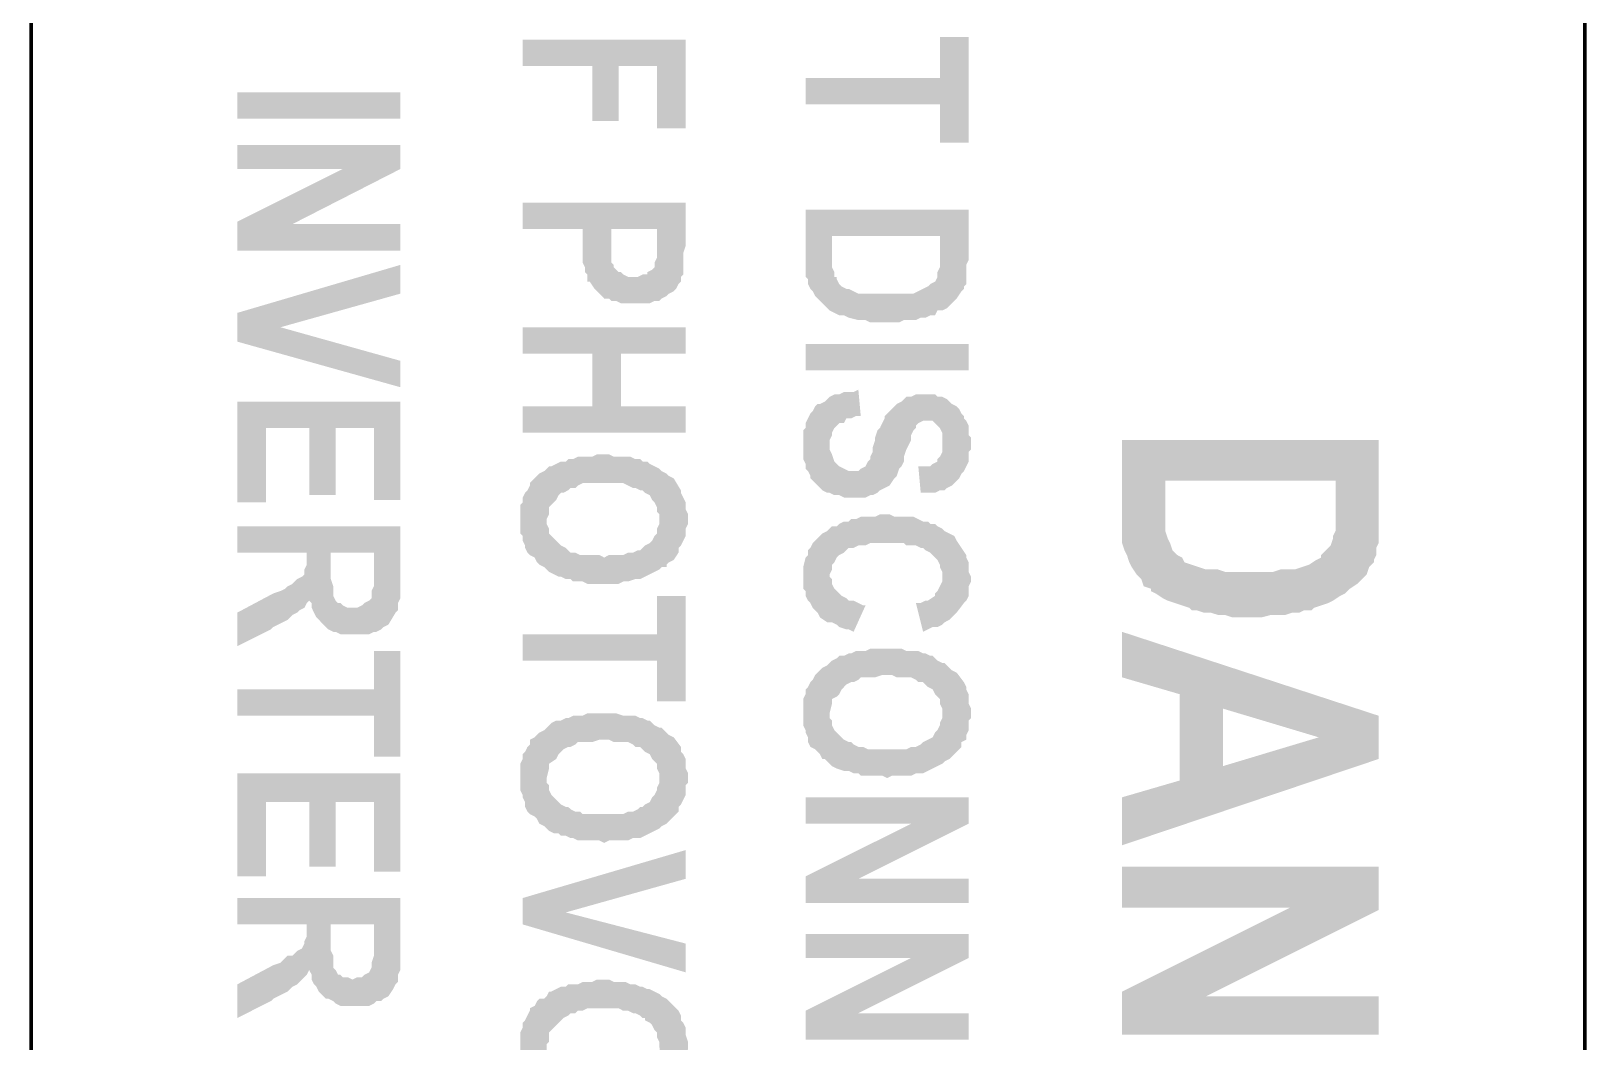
# Model space of a CAD drawing. Header units: inches. Extents: x -186 to 186, y -282 to 282.
# Drawn here: x -132.81 to -108.81, y 39 to 54.61 of the extents above; entities that cross this region are included whole.
import ezdxf

# ---------------------------------------------------------------- set-up
doc = ezdxf.new("R2010")
doc.units = ezdxf.units.IN
doc.header["$MEASUREMENT"] = 0
doc.layers.add('H', color=7, linetype='CONTINUOUS', lineweight=100)
doc.layers.add('P', color=250, linetype='CONTINUOUS', lineweight=100)

msp = doc.modelspace()

# ---------------------------------------------------------------- hatches: boundary and pattern name
at = {"layer": 'H', "linetype": 'Continuous'}
for points in [[(-122.704, 53.111), (-122.704, 54.481), (-125.222, 54.481), (-125.222, 54.074), (-124.148, 54.074), (-124.148, 53.222), (-123.741, 53.222), (-123.741, 54.074), (-123.148, 54.074), (-123.148, 53.111)], [(-118.333, 52.889), (-118.333, 54.519), (-118.778, 54.519), (-118.778, 53.889), (-120.852, 53.889), (-120.852, 53.481), (-118.778, 53.481), (-118.778, 52.889)], [(-129.63, 53.259), (-127.111, 53.259), (-127.111, 53.667), (-129.63, 53.667)], [(-127.111, 52.481), (-127.111, 52.852), (-129.63, 52.852), (-129.63, 52.481), (-128, 52.481)], [(-127.111, 52.481), (-128, 52.481), (-129.63, 51.667), (-128.778, 51.63)], [(-122.704, 51.296), (-122.704, 51.963), (-125.222, 51.963), (-125.222, 51.556), (-124.296, 51.556), (-124.296, 51.037), (-124.259, 50.963), (-124.259, 50.889), (-124.222, 50.852), (-124.222, 50.815), (-124.222, 50.741), (-124.185, 50.741), (-124.111, 50.63), (-124.074, 50.593), (-124, 50.519), (-123.963, 50.481), (-123.889, 50.481), (-123.852, 51.556), (-123.148, 51.556), (-123.148, 51.333), (-123.111, 50.444), (-123.074, 50.481), (-123, 50.519), (-122.963, 50.556), (-122.889, 50.593), (-122.852, 50.63), (-122.815, 50.704), (-122.778, 50.741), (-122.778, 50.815), (-122.741, 50.852), (-122.741, 50.889), (-122.741, 50.963), (-122.741, 51.185)], [(-118.333, 51.074), (-118.333, 51.852), (-120.852, 51.852), (-120.852, 50.963), (-120.852, 50.889), (-120.852, 50.815), (-120.815, 50.778), (-120.815, 50.704), (-120.778, 50.63), (-120.741, 50.593), (-120.704, 50.519), (-120.667, 50.481), (-120.63, 50.444), (-120.556, 50.37), (-120.519, 50.333), (-120.481, 50.296), (-120.444, 51.444), (-118.778, 51.444), (-118.778, 51.222), (-118.741, 50.296), (-118.667, 50.333), (-118.63, 50.37), (-118.519, 50.481), (-118.444, 50.593), (-118.407, 50.63), (-118.407, 50.667), (-118.37, 50.704), (-118.37, 50.778), (-118.37, 50.852), (-118.37, 50.889), (-118.37, 51)], [(-127.111, 51.222), (-127.111, 51.63), (-128.778, 51.63), (-129.63, 51.667), (-129.63, 51.222)], [(-123.111, 50.444), (-123.148, 51.333), (-123.148, 51.259), (-123.148, 51.185), (-123.148, 51.111), (-123.185, 51.037), (-123.185, 51), (-123.185, 50.963), (-123.222, 50.926), (-123.296, 50.889), (-123.296, 50.852), (-123.37, 50.852), (-123.444, 50.815), (-123.593, 50.815), (-123.667, 50.852), (-123.704, 50.889), (-123.741, 50.889), (-123.815, 50.963), (-123.815, 51), (-123.852, 51.037), (-123.852, 51.074), (-123.852, 51.148), (-123.852, 51.222), (-123.852, 51.333), (-123.852, 51.556), (-123.889, 50.481), (-123.852, 50.444), (-123.778, 50.444), (-123.704, 50.407), (-123.667, 50.407), (-123.333, 50.407), (-123.259, 50.407), (-123.185, 50.444)], [(-118.741, 50.296), (-118.778, 51.222), (-118.778, 51.074), (-118.778, 51), (-118.778, 50.963), (-118.815, 50.889), (-118.815, 50.852), (-118.815, 50.815), (-118.852, 50.741), (-118.926, 50.704), (-118.963, 50.667), (-119.037, 50.63), (-119.111, 50.593), (-119.185, 50.556), (-119.222, 50.556), (-119.296, 50.556), (-119.37, 50.556), (-119.852, 50.556), (-119.926, 50.556), (-120, 50.556), (-120.037, 50.556), (-120.111, 50.593), (-120.185, 50.63), (-120.222, 50.63), (-120.296, 50.667), (-120.333, 50.704), (-120.37, 50.778), (-120.37, 50.815), (-120.407, 50.815), (-120.407, 50.889), (-120.444, 50.963), (-120.444, 51.444), (-120.481, 50.296), (-120.407, 50.259), (-120.333, 50.222), (-120.259, 50.222), (-120.185, 50.185), (-120.037, 50.148), (-120, 50.148), (-119.926, 50.148), (-119.852, 50.111), (-119.407, 50.111), (-119.333, 50.148), (-119.296, 50.148), (-119.148, 50.148), (-119.074, 50.185), (-119.037, 50.185), (-119, 50.185), (-118.926, 50.222), (-118.852, 50.222), (-118.815, 50.296)], [(-127.111, 50.556), (-127.111, 51), (-129.63, 50.259), (-128.963, 50.037)], [(-127.111, 49.111), (-127.111, 49.519), (-128.963, 50.037), (-129.63, 50.259), (-129.63, 49.815)], [(-122.704, 49.63), (-122.704, 50.037), (-125.222, 50.037), (-125.222, 49.63), (-124.148, 49.63), (-124.148, 48.815), (-123.704, 49.63)], [(-120.852, 49.37), (-118.333, 49.37), (-118.333, 49.778), (-120.852, 49.778)], [(-122.704, 48.407), (-122.704, 48.815), (-123.704, 48.815), (-123.704, 49.63), (-124.148, 48.815), (-125.222, 48.815), (-125.222, 48.407)], [(-118.296, 48.222), (-118.296, 48.333), (-118.333, 48.37), (-118.333, 48.481), (-118.333, 48.519), (-118.37, 48.593), (-118.407, 48.63), (-118.407, 48.667), (-118.444, 48.704), (-118.481, 48.778), (-118.519, 48.815), (-118.593, 48.852), (-118.63, 48.889), (-118.667, 48.926), (-118.741, 48.963), (-118.815, 48.963), (-118.852, 49), (-118.926, 49), (-119, 49), (-119.074, 49), (-119.148, 49), (-119.222, 48.963), (-119.296, 48.963), (-119.333, 48.926), (-119.37, 48.889), (-119.444, 48.852), (-119.481, 48.815), (-119.519, 48.778), (-119.593, 48.704), (-119.63, 48.667), (-119.63, 48.63), (-119.667, 48.556), (-119.704, 48.481), (-119.741, 48.444), (-119.778, 48.333), (-119.778, 48.296), (-119.815, 48.185), (-119.815, 48.111), (-119.852, 48.037), (-119.852, 48), (-119.889, 47.963), (-119.926, 47.889), (-120, 47.852), (-120.037, 47.815), (-120.148, 47.815), (-120.185, 47.815), (-120.259, 47.852), (-120.333, 47.889), (-120.37, 47.926), (-120.407, 47.963), (-120.444, 48.074), (-120.481, 48.148), (-120.481, 48.222), (-120.519, 48.926), (-120.556, 48.889), (-120.63, 48.852), (-120.667, 48.852), (-120.704, 48.815), (-120.741, 48.741), (-120.778, 48.704), (-120.852, 48.556), (-120.852, 48.481), (-120.889, 48.444), (-120.889, 48.37), (-120.889, 48.148), (-120.889, 48.074), (-120.889, 48), (-120.852, 47.926), (-120.852, 47.852), (-120.815, 47.815), (-120.778, 47.741), (-120.778, 47.704), (-120.704, 47.63), (-120.667, 47.593), (-120.63, 47.556), (-120.593, 47.519), (-120.519, 47.481), (-120.481, 47.481), (-120.407, 47.444), (-120.333, 47.444), (-120.259, 47.407), (-120.185, 47.407), (-120.074, 47.407), (-120, 47.407), (-119.926, 47.407), (-119.852, 47.444), (-119.815, 47.444), (-119.741, 47.481), (-119.704, 47.519), (-119.63, 47.556), (-119.556, 47.593), (-119.481, 47.704), (-119.444, 47.741), (-119.407, 47.852), (-119.37, 47.889), (-119.333, 47.963), (-119.333, 48.037), (-119.296, 48.148), (-119.259, 48.222), (-119.222, 48.296), (-119.222, 48.37), (-119.185, 48.444), (-119.148, 48.481), (-119.148, 48.519), (-119.111, 48.556), (-119.037, 48.593), (-118.963, 48.593), (-118.889, 48.593), (-118.852, 48.556), (-118.815, 48.519), (-118.778, 48.481), (-118.741, 48.407), (-118.741, 48.333), (-118.741, 48.259), (-118.704, 47.519), (-118.667, 47.556), (-118.593, 47.593), (-118.556, 47.63), (-118.519, 47.667), (-118.481, 47.704), (-118.444, 47.778), (-118.407, 47.815), (-118.37, 47.889), (-118.333, 47.963), (-118.333, 48), (-118.333, 48.111), (-118.296, 48.148)], [(-120, 48.667), (-120.037, 49.074), (-120.111, 49.037), (-120.185, 49.037), (-120.259, 49.037), (-120.333, 49), (-120.407, 49), (-120.481, 48.963), (-120.519, 48.926), (-120.481, 48.222), (-120.481, 48.296), (-120.444, 48.37), (-120.444, 48.407), (-120.407, 48.481), (-120.37, 48.519), (-120.333, 48.556), (-120.259, 48.556), (-120.222, 48.63), (-120.148, 48.63), (-120.074, 48.667)], [(-127.111, 47.37), (-127.111, 48.889), (-129.63, 48.889), (-129.63, 47.333), (-129.185, 47.333), (-129.185, 48.481), (-128.519, 48.481), (-128.519, 47.444), (-128.111, 47.444), (-128.111, 48.481), (-127.519, 48.481), (-127.519, 47.37)], [(-118.704, 47.519), (-118.741, 48.259), (-118.741, 48.185), (-118.741, 48.111), (-118.778, 48.037), (-118.815, 48), (-118.815, 47.963), (-118.889, 47.926), (-118.926, 47.889), (-119, 47.889), (-119.111, 47.889), (-119.074, 47.481), (-119, 47.481), (-118.889, 47.481), (-118.852, 47.481), (-118.778, 47.519)], [(-112, 47.111), (-112, 48.296), (-115.963, 48.296), (-115.963, 46.926), (-115.963, 46.815), (-115.963, 46.704), (-115.926, 46.593), (-115.889, 46.519), (-115.852, 46.407), (-115.815, 46.333), (-115.741, 46.222), (-115.667, 46.148), (-115.63, 46.037), (-115.519, 46), (-115.519, 45.963), (-115.444, 45.926), (-115.333, 45.852), (-115.296, 47.667), (-112.667, 47.667), (-112.667, 47.333), (-112.593, 45.889), (-112.519, 45.926), (-112.444, 46), (-112.333, 46.074), (-112.259, 46.148), (-112.185, 46.222), (-112.148, 46.333), (-112.074, 46.407), (-112.074, 46.444), (-112.037, 46.519), (-112.037, 46.63), (-112, 46.704), (-112, 46.852), (-112, 46.963)], [(-122.667, 47.074), (-122.667, 47.148), (-122.704, 47.222), (-122.704, 47.296), (-122.704, 47.333), (-122.741, 47.407), (-122.778, 47.481), (-122.778, 47.519), (-122.889, 47.704), (-122.963, 47.741), (-123, 47.778), (-123.074, 47.815), (-123.111, 47.852), (-123.185, 47.889), (-123.259, 47.926), (-123.296, 47.963), (-123.37, 47.963), (-123.407, 48), (-123.481, 48), (-123.556, 48.037), (-123.63, 48.037), (-123.667, 48.037), (-123.778, 48.037), (-123.815, 48.037), (-123.889, 48.074), (-124.074, 48.074), (-124.148, 48.037), (-124.222, 48.037), (-124.296, 48.037), (-124.37, 48.037), (-124.444, 48), (-124.519, 48), (-124.556, 47.963), (-124.63, 47.963), (-124.704, 47.926), (-124.778, 47.889), (-124.815, 47.889), (-124.852, 47.852), (-124.889, 47.815), (-124.963, 47.778), (-125, 47.741), (-125.037, 47.704), (-125.111, 47.63), (-125.111, 47.593), (-125.148, 47.519), (-125.185, 47.481), (-125.222, 47.407), (-125.222, 47.333), (-125.259, 47.296), (-125.259, 47.222), (-125.259, 46.963), (-125.259, 46.852), (-125.222, 46.815), (-125.222, 46.741), (-125.185, 46.667), (-125.185, 46.63), (-125.148, 46.556), (-125.111, 46.519), (-125.037, 46.481), (-125, 46.407), (-124.963, 46.37), (-124.889, 46.333), (-124.852, 46.296), (-124.852, 47.074), (-124.815, 47.148), (-124.815, 47.185), (-124.815, 47.259), (-124.704, 47.37), (-124.667, 47.444), (-124.63, 47.481), (-124.593, 47.481), (-124.519, 47.519), (-124.481, 47.556), (-124.407, 47.556), (-124.37, 47.593), (-124.296, 47.63), (-124.222, 47.63), (-124.148, 47.63), (-124.037, 47.63), (-123.889, 47.63), (-123.815, 47.63), (-123.741, 47.63), (-123.667, 47.63), (-123.593, 47.593), (-123.519, 47.556), (-123.481, 47.556), (-123.407, 47.519), (-123.37, 47.519), (-123.333, 47.481), (-123.259, 47.444), (-123.222, 47.37), (-123.185, 47.333), (-123.148, 47.259), (-123.148, 47.185), (-123.111, 47.148), (-123.111, 47.074), (-123.074, 46.333), (-123, 46.333), (-123, 46.37), (-122.963, 46.407), (-122.889, 46.444), (-122.815, 46.556), (-122.815, 46.63), (-122.778, 46.667), (-122.741, 46.741), (-122.704, 46.815), (-122.704, 46.852), (-122.704, 46.926), (-122.667, 47)], [(-112.593, 45.889), (-112.667, 47.333), (-112.667, 47.222), (-112.667, 47.111), (-112.667, 46.963), (-112.667, 46.889), (-112.704, 46.815), (-112.704, 46.778), (-112.741, 46.667), (-112.815, 46.593), (-112.889, 46.519), (-112.889, 46.481), (-112.963, 46.444), (-113.074, 46.37), (-113.185, 46.333), (-113.296, 46.296), (-113.333, 46.296), (-113.407, 46.296), (-113.519, 46.296), (-113.63, 46.259), (-113.704, 46.259), (-114.259, 46.259), (-114.37, 46.259), (-114.481, 46.296), (-114.593, 46.296), (-114.667, 46.296), (-114.778, 46.333), (-114.889, 46.37), (-115, 46.407), (-115.037, 46.481), (-115.111, 46.519), (-115.185, 46.593), (-115.222, 46.704), (-115.259, 46.778), (-115.296, 46.889), (-115.296, 47), (-115.296, 47.667), (-115.333, 45.852), (-115.259, 45.815), (-115.148, 45.778), (-115.037, 45.741), (-114.926, 45.704), (-114.889, 45.667), (-114.815, 45.667), (-114.704, 45.63), (-114.593, 45.63), (-114.481, 45.593), (-114.37, 45.593), (-114.259, 45.556), (-113.815, 45.556), (-113.667, 45.593), (-113.556, 45.593), (-113.444, 45.593), (-113.333, 45.63), (-113.222, 45.63), (-113.148, 45.667), (-113.037, 45.667), (-113, 45.704), (-112.889, 45.741), (-112.778, 45.778), (-112.704, 45.815)], [(-123.074, 46.333), (-123.111, 47.074), (-123.111, 47), (-123.148, 46.926), (-123.148, 46.852), (-123.185, 46.815), (-123.222, 46.741), (-123.259, 46.704), (-123.333, 46.667), (-123.37, 46.63), (-123.407, 46.593), (-123.444, 46.593), (-123.519, 46.556), (-123.593, 46.556), (-123.667, 46.519), (-123.704, 46.519), (-123.815, 46.519), (-123.889, 46.519), (-123.963, 46.481), (-124.037, 46.519), (-124.148, 46.519), (-124.222, 46.519), (-124.296, 46.519), (-124.333, 46.519), (-124.407, 46.556), (-124.481, 46.556), (-124.519, 46.593), (-124.556, 46.63), (-124.63, 46.667), (-124.667, 46.704), (-124.741, 46.778), (-124.778, 46.815), (-124.815, 46.852), (-124.815, 46.926), (-124.852, 47), (-124.852, 47.074), (-124.852, 46.296), (-124.815, 46.259), (-124.741, 46.222), (-124.667, 46.185), (-124.63, 46.185), (-124.556, 46.148), (-124.481, 46.148), (-124.444, 46.111), (-124.37, 46.111), (-124.296, 46.111), (-124.222, 46.074), (-124.037, 46.074), (-123.963, 46.074), (-123.889, 46.074), (-123.741, 46.074), (-123.667, 46.111), (-123.593, 46.111), (-123.481, 46.148), (-123.407, 46.148), (-123.333, 46.185), (-123.111, 46.296)], [(-118.704, 46.889), (-118.741, 46.926), (-118.815, 46.963), (-118.852, 47), (-118.926, 47), (-118.963, 47.037), (-119.037, 47.037), (-119.111, 47.074), (-119.185, 47.111), (-119.222, 47.111), (-119.296, 47.111), (-119.37, 47.111), (-119.481, 47.111), (-119.556, 47.148), (-119.704, 47.148), (-119.778, 47.111), (-119.852, 47.111), (-119.926, 47.111), (-120, 47.111), (-120.074, 47.074), (-120.148, 47.074), (-120.185, 47.037), (-120.259, 47.037), (-120.333, 47), (-120.37, 46.963), (-120.444, 46.963), (-120.481, 46.926), (-120.481, 46.185), (-120.481, 46.222), (-120.444, 46.296), (-120.444, 46.37), (-120.407, 46.407), (-120.37, 46.481), (-120.333, 46.519), (-120.259, 46.556), (-120.222, 46.593), (-120.185, 46.63), (-120.111, 46.63), (-120.037, 46.667), (-120, 46.667), (-119.926, 46.667), (-119.852, 46.704), (-119.778, 46.704), (-119.667, 46.704), (-119.519, 46.704), (-119.444, 46.704), (-119.333, 46.704), (-119.296, 46.667), (-119.222, 46.667), (-119.148, 46.667), (-119.074, 46.63), (-119.037, 46.63), (-119, 46.593), (-118.926, 46.556), (-118.889, 46.519), (-118.852, 46.481), (-118.815, 46.444), (-118.778, 46.37), (-118.778, 46.333), (-118.741, 46.259), (-118.741, 46.185)], [(-127.111, 46.111), (-127.111, 46.963), (-129.63, 46.963), (-129.63, 46.556), (-128.556, 46.556), (-128.556, 46.481), (-128.556, 45.778), (-128.519, 45.815), (-128.481, 45.778), (-128.481, 45.704), (-128.444, 45.63), (-128.407, 45.556), (-128.37, 45.519), (-128.333, 45.481), (-128.296, 45.444), (-128.259, 45.407), (-128.222, 45.37), (-128.185, 46.556), (-127.519, 46.556), (-127.519, 45.333), (-127.481, 45.333), (-127.407, 45.37), (-127.37, 45.407), (-127.296, 45.444), (-127.185, 45.63), (-127.148, 45.667), (-127.148, 45.704), (-127.148, 45.778), (-127.111, 45.852), (-127.111, 46)], [(-119.926, 45.741), (-119.963, 45.741), (-120.037, 45.778), (-120.111, 45.815), (-120.185, 45.815), (-120.222, 45.852), (-120.296, 45.889), (-120.333, 45.926), (-120.37, 45.963), (-120.407, 46), (-120.444, 46.074), (-120.444, 46.148), (-120.481, 46.185), (-120.481, 46.926), (-120.519, 46.889), (-120.593, 46.852), (-120.63, 46.815), (-120.704, 46.741), (-120.741, 46.704), (-120.778, 46.63), (-120.815, 46.593), (-120.815, 46.519), (-120.852, 46.481), (-120.889, 46.333), (-120.889, 46.259), (-120.889, 46.074), (-120.889, 46), (-120.852, 45.963), (-120.852, 45.889), (-120.815, 45.815), (-120.778, 45.778), (-120.741, 45.704), (-120.704, 45.667), (-120.667, 45.63), (-120.63, 45.556), (-120.519, 45.481), (-120.444, 45.481), (-120.37, 45.444), (-120.333, 45.407), (-120.222, 45.37), (-120.185, 45.37), (-120.111, 45.333)], [(-118.296, 46.148), (-118.296, 46.185), (-118.333, 46.259), (-118.333, 46.333), (-118.333, 46.407), (-118.37, 46.481), (-118.37, 46.519), (-118.444, 46.63), (-118.519, 46.741), (-118.556, 46.815), (-118.63, 46.852), (-118.704, 46.889), (-118.741, 46.185), (-118.741, 46.111), (-118.778, 46.037), (-118.815, 45.963), (-118.852, 45.926), (-118.852, 45.889), (-118.963, 45.815), (-119, 45.815), (-119.074, 45.778), (-119.148, 45.778), (-119.037, 45.333), (-118.889, 45.407), (-118.815, 45.407), (-118.741, 45.444), (-118.704, 45.481), (-118.63, 45.519), (-118.593, 45.556), (-118.556, 45.593), (-118.519, 45.63), (-118.407, 45.778), (-118.37, 45.815), (-118.333, 45.889), (-118.333, 45.963), (-118.333, 46.037), (-118.296, 46.111)], [(-128.556, 45.778), (-128.556, 46.481), (-128.556, 46.37), (-128.593, 46.296), (-128.593, 46.259), (-128.593, 46.222), (-128.63, 46.185), (-128.704, 46.148), (-128.741, 46.111), (-128.778, 46.074), (-128.852, 46.037), (-128.889, 46), (-128.963, 45.963), (-129.074, 45.926), (-129.63, 45.63), (-129.63, 45.111), (-129.111, 45.37), (-129.074, 45.407), (-129, 45.444), (-128.852, 45.519), (-128.815, 45.556), (-128.778, 45.593), (-128.704, 45.63), (-128.667, 45.667), (-128.593, 45.704)], [(-127.519, 45.333), (-127.519, 46.222), (-127.519, 46.037), (-127.556, 45.963), (-127.556, 45.926), (-127.556, 45.889), (-127.556, 45.852), (-127.593, 45.815), (-127.667, 45.778), (-127.704, 45.741), (-127.778, 45.704), (-127.852, 45.704), (-127.926, 45.704), (-128, 45.741), (-128.037, 45.778), (-128.074, 45.778), (-128.111, 45.815), (-128.148, 45.889), (-128.148, 45.926), (-128.148, 46.037), (-128.185, 46.148), (-128.185, 46.556), (-128.222, 45.37), (-128.148, 45.333), (-128.111, 45.333), (-128.037, 45.296), (-127.963, 45.296), (-127.667, 45.296), (-127.593, 45.296)], [(-122.704, 44.259), (-122.704, 45.889), (-123.148, 45.889), (-123.148, 45.296), (-125.222, 45.296), (-125.222, 44.889), (-123.148, 44.889), (-123.148, 44.259)], [(-112, 43.37), (-112, 44.037), (-115.963, 45.333), (-115.963, 44.63), (-115.074, 44.37), (-115.074, 43.037), (-114.407, 44.148), (-112.926, 43.704)], [(-127.111, 43.407), (-127.111, 45.037), (-127.519, 45.037), (-127.519, 44.444), (-129.63, 44.444), (-129.63, 44.037), (-127.519, 44.037), (-127.519, 43.407)], [(-118.296, 44.074), (-118.296, 44.148), (-118.333, 44.222), (-118.333, 44.296), (-118.333, 44.37), (-118.37, 44.444), (-118.37, 44.481), (-118.407, 44.556), (-118.519, 44.704), (-118.593, 44.741), (-118.63, 44.778), (-118.704, 44.852), (-118.741, 44.852), (-118.815, 44.889), (-118.889, 44.963), (-118.926, 44.963), (-119, 45), (-119.037, 45), (-119.111, 45.037), (-119.185, 45.037), (-119.222, 45.037), (-119.296, 45.037), (-119.37, 45.074), (-119.444, 45.074), (-119.519, 45.074), (-119.704, 45.074), (-119.778, 45.074), (-119.852, 45.074), (-119.926, 45.037), (-120, 45.037), (-120.074, 45.037), (-120.148, 45), (-120.185, 45), (-120.259, 44.963), (-120.333, 44.963), (-120.37, 44.926), (-120.444, 44.889), (-120.481, 44.852), (-120.519, 44.815), (-120.593, 44.778), (-120.63, 44.741), (-120.667, 44.704), (-120.704, 44.667), (-120.741, 44.593), (-120.778, 44.556), (-120.815, 44.481), (-120.852, 44.444), (-120.852, 44.37), (-120.889, 44.296), (-120.889, 44.222), (-120.889, 43.963), (-120.889, 43.889), (-120.852, 43.815), (-120.852, 43.778), (-120.815, 43.704), (-120.815, 43.63), (-120.778, 43.556), (-120.704, 43.519), (-120.667, 43.481), (-120.63, 43.444), (-120.593, 43.37), (-120.556, 43.37), (-120.519, 43.333), (-120.481, 43.296), (-120.481, 44.074), (-120.444, 44.222), (-120.444, 44.296), (-120.37, 44.333), (-120.333, 44.37), (-120.296, 44.444), (-120.259, 44.481), (-120.222, 44.519), (-120.148, 44.556), (-120.111, 44.556), (-120.037, 44.593), (-120, 44.63), (-119.926, 44.63), (-119.852, 44.63), (-119.778, 44.63), (-119.667, 44.667), (-119.519, 44.667), (-119.444, 44.63), (-119.37, 44.63), (-119.296, 44.63), (-119.222, 44.63), (-119.148, 44.593), (-119.111, 44.556), (-119.037, 44.556), (-119, 44.519), (-118.963, 44.481), (-118.889, 44.444), (-118.852, 44.37), (-118.815, 44.333), (-118.778, 44.296), (-118.778, 44.222), (-118.741, 44.148), (-118.741, 44.074), (-118.704, 43.333), (-118.63, 43.37), (-118.593, 43.407), (-118.519, 43.481), (-118.444, 43.556), (-118.444, 43.63), (-118.37, 43.667), (-118.37, 43.741), (-118.333, 43.815), (-118.333, 43.852), (-118.333, 43.963), (-118.296, 44)], [(-122.667, 43.074), (-122.667, 43.148), (-122.704, 43.222), (-122.704, 43.296), (-122.704, 43.37), (-122.741, 43.444), (-122.778, 43.481), (-122.778, 43.556), (-122.889, 43.704), (-122.963, 43.741), (-123, 43.778), (-123.074, 43.852), (-123.111, 43.852), (-123.185, 43.889), (-123.259, 43.963), (-123.296, 43.963), (-123.37, 44), (-123.407, 44), (-123.481, 44.037), (-123.556, 44.037), (-123.63, 44.037), (-123.667, 44.037), (-123.778, 44.074), (-123.815, 44.074), (-123.889, 44.074), (-124.074, 44.074), (-124.148, 44.074), (-124.222, 44.074), (-124.296, 44.037), (-124.37, 44.037), (-124.444, 44.037), (-124.519, 44), (-124.556, 44), (-124.63, 43.963), (-124.704, 43.963), (-124.778, 43.926), (-124.815, 43.889), (-124.852, 43.852), (-124.889, 43.815), (-124.963, 43.778), (-125, 43.741), (-125.037, 43.704), (-125.111, 43.667), (-125.111, 43.593), (-125.148, 43.556), (-125.185, 43.481), (-125.222, 43.444), (-125.222, 43.37), (-125.259, 43.296), (-125.259, 43.222), (-125.259, 42.963), (-125.259, 42.889), (-125.222, 42.815), (-125.222, 42.778), (-125.185, 42.704), (-125.185, 42.63), (-125.148, 42.556), (-125.111, 42.519), (-125.037, 42.481), (-125, 42.444), (-124.963, 42.37), (-124.889, 42.333), (-124.852, 42.296), (-124.852, 43.074), (-124.815, 43.222), (-124.815, 43.296), (-124.704, 43.37), (-124.667, 43.444), (-124.63, 43.481), (-124.593, 43.519), (-124.519, 43.556), (-124.481, 43.556), (-124.407, 43.593), (-124.37, 43.63), (-124.296, 43.63), (-124.222, 43.63), (-124.148, 43.63), (-124.037, 43.667), (-123.889, 43.667), (-123.815, 43.63), (-123.741, 43.63), (-123.667, 43.63), (-123.593, 43.63), (-123.519, 43.593), (-123.481, 43.556), (-123.407, 43.556), (-123.37, 43.519), (-123.333, 43.481), (-123.259, 43.444), (-123.222, 43.37), (-123.185, 43.333), (-123.148, 43.296), (-123.148, 43.222), (-123.111, 43.148), (-123.111, 43.074), (-123.074, 42.333), (-123, 42.37), (-122.963, 42.407), (-122.889, 42.481), (-122.815, 42.556), (-122.815, 42.63), (-122.778, 42.667), (-122.741, 42.741), (-122.704, 42.815), (-122.704, 42.852), (-122.704, 42.963), (-122.667, 43)], [(-118.704, 43.333), (-118.741, 44.074), (-118.741, 44), (-118.778, 43.926), (-118.778, 43.889), (-118.815, 43.815), (-118.852, 43.778), (-118.889, 43.704), (-118.963, 43.667), (-119.037, 43.63), (-119.074, 43.593), (-119.148, 43.556), (-119.222, 43.556), (-119.296, 43.519), (-119.333, 43.519), (-119.444, 43.519), (-119.519, 43.519), (-119.593, 43.519), (-119.667, 43.519), (-119.778, 43.519), (-119.852, 43.519), (-119.889, 43.519), (-119.963, 43.556), (-120.037, 43.556), (-120.111, 43.593), (-120.148, 43.63), (-120.185, 43.63), (-120.259, 43.667), (-120.296, 43.704), (-120.37, 43.778), (-120.407, 43.815), (-120.444, 43.889), (-120.444, 43.963), (-120.481, 44), (-120.481, 44.074), (-120.481, 43.296), (-120.444, 43.259), (-120.37, 43.222), (-120.259, 43.185), (-120.185, 43.185), (-120.111, 43.148), (-120.037, 43.148), (-120, 43.111), (-119.926, 43.111), (-119.852, 43.111), (-119.667, 43.111), (-119.593, 43.074), (-119.519, 43.111), (-119.37, 43.111), (-119.296, 43.111), (-119.222, 43.111), (-119.148, 43.148), (-119.111, 43.148), (-119.037, 43.148), (-118.963, 43.185), (-118.741, 43.296)], [(-112, 43.37), (-112.926, 43.704), (-114.407, 43.259), (-114.407, 44.148), (-115.074, 43.037), (-115.963, 42.778), (-115.963, 42.037)], [(-127.111, 41.63), (-127.111, 43.148), (-129.63, 43.148), (-129.63, 41.556), (-129.185, 41.556), (-129.185, 42.704), (-128.519, 42.704), (-128.519, 41.704), (-128.111, 41.704), (-128.111, 42.704), (-127.519, 42.704), (-127.519, 41.63)], [(-123.074, 42.333), (-123.111, 43.074), (-123.111, 43), (-123.148, 42.926), (-123.148, 42.889), (-123.185, 42.815), (-123.222, 42.778), (-123.259, 42.704), (-123.333, 42.667), (-123.37, 42.63), (-123.407, 42.63), (-123.444, 42.593), (-123.519, 42.556), (-123.593, 42.556), (-123.667, 42.519), (-123.704, 42.519), (-123.815, 42.519), (-123.889, 42.519), (-123.963, 42.519), (-124.037, 42.519), (-124.148, 42.519), (-124.222, 42.519), (-124.296, 42.519), (-124.333, 42.556), (-124.407, 42.556), (-124.481, 42.593), (-124.519, 42.63), (-124.556, 42.63), (-124.63, 42.667), (-124.667, 42.704), (-124.741, 42.778), (-124.778, 42.815), (-124.815, 42.889), (-124.815, 42.963), (-124.852, 43), (-124.852, 43.074), (-124.852, 42.296), (-124.815, 42.259), (-124.741, 42.222), (-124.667, 42.222), (-124.63, 42.185), (-124.556, 42.185), (-124.481, 42.148), (-124.444, 42.148), (-124.37, 42.111), (-124.296, 42.111), (-124.222, 42.111), (-124.037, 42.111), (-123.963, 42.074), (-123.889, 42.111), (-123.741, 42.111), (-123.667, 42.111), (-123.593, 42.111), (-123.519, 42.148), (-123.407, 42.148), (-123.333, 42.185), (-123.111, 42.296)], [(-118.333, 42.37), (-118.333, 42.778), (-120.852, 42.778), (-120.852, 42.37), (-119.222, 42.37)], [(-118.333, 42.37), (-119.222, 42.37), (-120.852, 41.556), (-120.037, 41.519)], [(-122.704, 41.519), (-122.704, 41.963), (-125.222, 41.222), (-124.556, 41)], [(-118.333, 41.148), (-118.333, 41.519), (-120.037, 41.519), (-120.852, 41.556), (-120.852, 41.148)], [(-112, 41.037), (-112, 41.704), (-115.963, 41.704), (-115.963, 41.074), (-113.37, 41.074)], [(-127.111, 40.37), (-127.111, 41.222), (-129.63, 41.222), (-129.63, 40.815), (-128.556, 40.815), (-128.556, 40.741), (-128.556, 40.037), (-128.519, 40.111), (-128.481, 40.037), (-128.481, 39.963), (-128.444, 39.889), (-128.407, 39.852), (-128.37, 39.778), (-128.333, 39.741), (-128.296, 39.704), (-128.259, 39.667), (-128.222, 39.667), (-128.185, 40.815), (-127.519, 40.815), (-127.519, 39.593), (-127.481, 39.63), (-127.407, 39.63), (-127.37, 39.667), (-127.296, 39.704), (-127.222, 39.815), (-127.185, 39.889), (-127.148, 39.926), (-127.148, 39.963), (-127.148, 40.037), (-127.111, 40.111), (-127.111, 40.259)], [(-122.704, 40.074), (-122.704, 40.519), (-124.556, 41), (-125.222, 41.222), (-125.222, 40.815)], [(-112, 41.037), (-113.37, 41.074), (-115.963, 39.778), (-114.667, 39.704)], [(-127.519, 39.593), (-127.519, 40.481), (-127.519, 40.333), (-127.556, 40.222), (-127.556, 40.185), (-127.556, 40.148), (-127.593, 40.074), (-127.667, 40.037), (-127.704, 40), (-127.778, 40), (-127.852, 39.963), (-127.926, 40), (-128, 40), (-128.037, 40.037), (-128.074, 40.037), (-128.111, 40.111), (-128.148, 40.148), (-128.148, 40.185), (-128.148, 40.333), (-128.185, 40.407), (-128.185, 40.815), (-128.222, 39.667), (-128.148, 39.63), (-128.111, 39.593), (-128.037, 39.556), (-127.963, 39.556), (-127.667, 39.556), (-127.593, 39.556)], [(-128.556, 40.037), (-128.556, 40.741), (-128.556, 40.63), (-128.593, 40.556), (-128.593, 40.519), (-128.63, 40.444), (-128.704, 40.407), (-128.741, 40.37), (-128.778, 40.333), (-128.852, 40.333), (-128.889, 40.296), (-128.963, 40.222), (-129.074, 40.185), (-129.63, 39.889), (-129.63, 39.37), (-129.111, 39.63), (-129.074, 39.667), (-129, 39.704), (-128.926, 39.741), (-128.852, 39.778), (-128.815, 39.815), (-128.778, 39.852), (-128.704, 39.889), (-128.667, 39.926), (-128.593, 40)], [(-118.333, 40.296), (-118.333, 40.667), (-120.852, 40.667), (-120.852, 40.296), (-119.222, 40.296)], [(-118.333, 40.296), (-119.222, 40.296), (-120.852, 39.481), (-120.037, 39.444)], [(-122.667, 38.963), (-122.667, 39), (-122.704, 39.111), (-122.704, 39.148), (-122.704, 39.222), (-122.741, 39.296), (-122.778, 39.333), (-122.778, 39.407), (-122.815, 39.481), (-122.889, 39.556), (-122.963, 39.63), (-123, 39.667), (-123.074, 39.704), (-123.111, 39.741), (-123.185, 39.778), (-123.259, 39.815), (-123.296, 39.815), (-123.37, 39.852), (-123.407, 39.852), (-123.481, 39.889), (-123.556, 39.889), (-123.63, 39.926), (-123.667, 39.926), (-123.778, 39.926), (-123.815, 39.926), (-123.889, 39.963), (-124.074, 39.963), (-124.148, 39.926), (-124.222, 39.926), (-124.296, 39.926), (-124.37, 39.889), (-124.444, 39.889), (-124.519, 39.889), (-124.556, 39.852), (-124.63, 39.852), (-124.704, 39.815), (-124.778, 39.778), (-124.815, 39.778), (-124.852, 39.704), (-124.889, 39.667), (-124.963, 39.667), (-125, 39.63), (-125.037, 39.556), (-125.111, 39.519), (-125.111, 39.481), (-125.148, 39.407), (-125.185, 39.333), (-125.222, 39.296), (-125.222, 39.222), (-125.259, 39.148), (-125.259, 39.111), (-125.259, 38.815), (-125.259, 38.741), (-125.222, 38.667), (-125.222, 38.63), (-125.185, 38.556), (-125.185, 38.519), (-125.148, 38.444), (-125.111, 38.37), (-125.037, 38.333), (-125, 38.296), (-124.963, 38.259), (-124.963, 38.222), (-124.889, 38.185), (-124.852, 38.185), (-124.852, 38.963), (-124.815, 39), (-124.815, 39.074), (-124.815, 39.148), (-124.704, 39.259), (-124.667, 39.296), (-124.63, 39.333), (-124.593, 39.37), (-124.519, 39.407), (-124.481, 39.444), (-124.407, 39.444), (-124.37, 39.481), (-124.296, 39.481), (-124.222, 39.519), (-124.148, 39.519), (-124.037, 39.519), (-123.889, 39.519), (-123.815, 39.519), (-123.741, 39.519), (-123.667, 39.481), (-123.593, 39.481), (-123.519, 39.444), (-123.481, 39.444), (-123.407, 39.407), (-123.37, 39.37), (-123.333, 39.37), (-123.333, 39.333), (-123.259, 39.296), (-123.222, 39.259), (-123.185, 39.185), (-123.148, 39.148), (-123.148, 39.074), (-123.111, 39), (-123.111, 38.963), (-123.074, 38.185), (-123, 38.222), (-122.963, 38.296), (-122.889, 38.333), (-122.815, 38.444), (-122.815, 38.481), (-122.778, 38.556), (-122.741, 38.63), (-122.704, 38.667), (-122.704, 38.741), (-122.704, 38.815), (-122.667, 38.889)], [(-112, 39.111), (-112, 39.704), (-114.667, 39.704), (-115.963, 39.778), (-115.963, 39.111)], [(-118.333, 39.037), (-118.333, 39.444), (-120.037, 39.444), (-120.852, 39.481), (-120.852, 39.037)]]:
    msp.add_hatch(color=0, dxfattribs=at).paths.add_polyline_path(points)

# ---------------------------------------------------------------- linework, layer by layer
at = {"layer": 'P', "color": 0, "linetype": 'Continuous'}
msp.add_lwpolyline([(-108.815, 7.556), (-108.815, 69.556), (-108.815, 69.778), (-108.889, 70), (-109, 70.185), (-109.185, 70.333), (-109.37, 70.481), (-109.556, 70.519), (-109.815, 70.556), (-131.815, 70.556), (-132, 70.519), (-132.222, 70.481), (-132.407, 70.333), (-132.556, 70.185), (-132.704, 70), (-132.778, 69.778), (-132.815, 69.556), (-132.815, 7.556)], dxfattribs=at)

doc.saveas('drawing.dxf')
